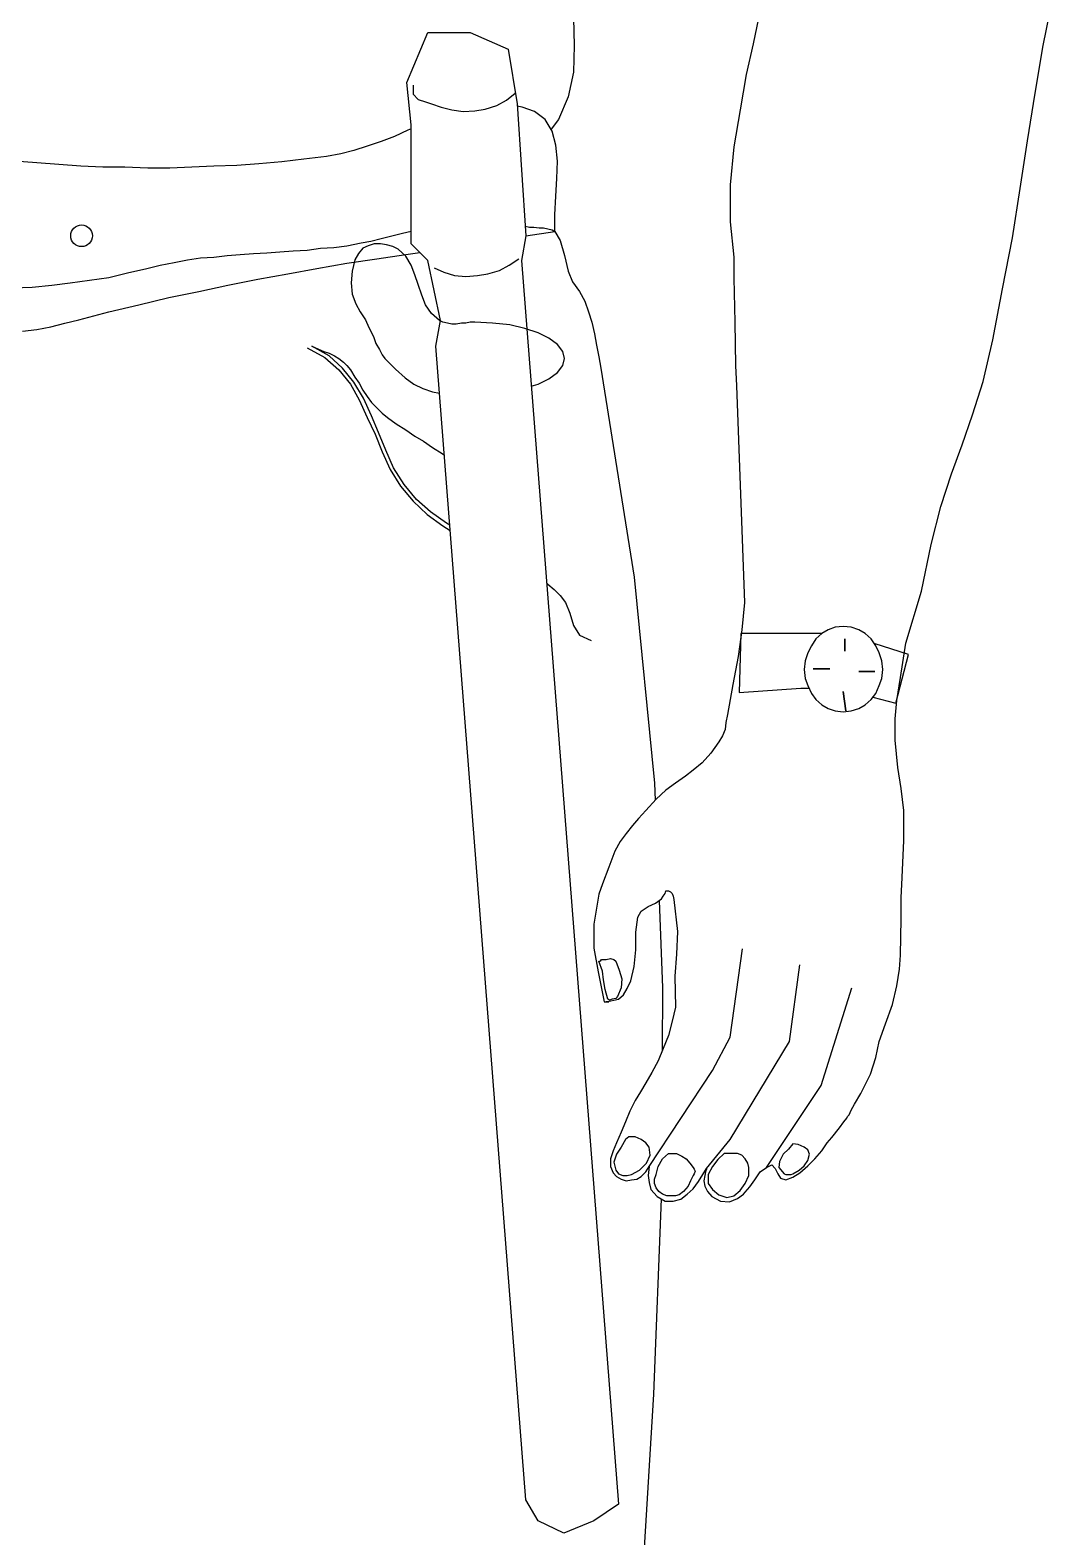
# Model space of a CAD drawing. Header units: millimetres. Extents: x -346728 to 1320345, y -537202 to -385966.
# Drawn here: x 597461 to 600509, y -504086 to -499595 of the extents above; entities that cross this region are included whole.
import ezdxf

# ---------------------------------------------------------------- set-up
doc = ezdxf.new("R2010")
doc.units = ezdxf.units.MM
doc.header["$LTSCALE"] = 100
doc.layers.add('manh', color=4, linetype='Continuous')

msp = doc.modelspace()

# ---------------------------------------------------------------- linework, layer by layer
at = {"layer": 'manh', "color": 9}
for p, q in [((600479.8, -499641.3, 455.8), (600508.6, -499499.3, 455.8)), ((599079.7, -499559.8, 455.8), (599082.3, -499641.3, 455.8)), ((599631.4, -499559.8, 455.8), (599615.6, -499636, 455.8)), ((598583.2, -499751.6, 455.8), (598646.3, -499601.8, 455.8)), ((598646.3, -499601.8, 455.8), (598772.3, -499601.8, 455.8)), ((598772.3, -499601.8, 455.8), (598885.3, -499651.7, 455.8)), ((598885.3, -499651.7, 455.8), (598911.6, -499814.6, 455.8)), ((599082.3, -499641.3, 455.8), (599079.7, -499720.1, 455.8)), ((599615.6, -499636, 455.8), (599594.6, -499727.9, 455.8)), ((600456.1, -499783.1, 455.8), (600479.8, -499641.3, 455.8)), ((599079.7, -499720.1, 455.8), (599063.9, -499793.6, 455.8)), ((599594.6, -499727.9, 455.8), (599576.2, -499833.1, 455.8)), ((598596.4, -499877.6, 455.8), (598583.2, -499751.6, 455.8)), ((598601.6, -499759.4, 455.8), (598601.6, -499785.7, 455.8)), ((598601.6, -499785.7, 455.8), (598617.3, -499801.5, 455.8)), ((598880, -499804.1, 455.8), (598906.3, -499783.1, 455.8)), ((600432.6, -499925, 455.8), (600456.1, -499783.1, 455.8)), ((598617.3, -499801.5, 455.8), (598638.4, -499809.4, 455.8)), ((598638.4, -499809.4, 455.8), (598656.7, -499814.6, 455.8)), ((598656.7, -499814.6, 455.8), (598685.7, -499825.1, 455.8)), ((598685.7, -499825.1, 455.8), (598717.2, -499833.1, 455.8)), ((598717.2, -499833.1, 455.8), (598751.3, -499838.2, 455.8)), ((598751.3, -499838.2, 455.8), (598785.5, -499835.6, 455.8)), ((598785.5, -499835.6, 455.8), (598817, -499830.4, 455.8)), ((598817, -499830.4, 455.8), (598851.2, -499819.8, 455.8)), ((598851.2, -499819.8, 455.8), (598880, -499804.1, 455.8)), ((598911.6, -499814.6, 455.8), (598937.8, -500208.6, 455.8)), ((598927.4, -499825.1, 455.8), (598912.1, -499822, 455.8)), ((598964.1, -499838.2, 455.8), (598927.4, -499825.1, 455.8)), ((599063.9, -499793.6, 455.8), (599035, -499861.9, 455.8)), ((599576.2, -499833.1, 455.8), (599557.8, -499943.4, 455.8)), ((598596.4, -500043.1, 455.8), (598596.4, -499877.6, 455.8)), ((598995.6, -499861.9, 455.8), (598964.1, -499838.2, 455.8)), ((599016.7, -499896, 455.8), (598995.6, -499861.9, 455.8)), ((599035, -499861.9, 455.8), (599013.1, -499890.2, 455.8)), ((598507, -499927.5, 455.8), (598465, -499940.7, 455.8)), ((598546.4, -499911.8, 455.8), (598507, -499927.5, 455.8)), ((598585.8, -499893.4, 455.8), (598546.4, -499911.8, 455.8)), ((598596.4, -499888.9, 455.8), (598585.8, -499893.4, 455.8)), ((599027.1, -499938.1, 455.8), (599016.7, -499896, 455.8)), ((600411.5, -500066.8, 455.8), (600432.6, -499925, 455.8)), ((598344.2, -499972.2, 455.8), (598275.9, -499980.1, 455.8)), ((598386.2, -499964.3, 455.8), (598344.2, -499972.2, 455.8)), ((598425.6, -499953.8, 455.8), (598386.2, -499964.3, 455.8)), ((598465, -499940.7, 455.8), (598425.6, -499953.8, 455.8)), ((599032.4, -499985.3, 455.8), (599027.1, -499938.1, 455.8)), ((599557.8, -499943.4, 455.8), (599547.2, -500056.2, 455.8)), ((597480.1, -499990.6, 455.8), (597414.3, -499985.3, 455.8)), ((597545.7, -499995.9, 455.8), (597480.1, -499990.6, 455.8)), ((597611.4, -500001.1, 455.8), (597545.7, -499995.9, 455.8)), ((597677, -500003.7, 455.8), (597611.4, -500001.1, 455.8)), ((597742.7, -500003.7, 455.8), (597677, -500003.7, 455.8)), ((597810.9, -500006.4, 455.8), (597742.7, -500003.7, 455.8)), ((597876.6, -500006.4, 455.8), (597810.9, -500006.4, 455.8)), ((597942.3, -500003.7, 455.8), (597876.6, -500006.4, 455.8)), ((598007.9, -500001.1, 455.8), (597942.3, -500003.7, 455.8)), ((598076.3, -499998.5, 455.8), (598007.9, -500001.1, 455.8)), ((598141.9, -499993.3, 455.8), (598076.3, -499998.5, 455.8)), ((598210.2, -499988, 455.8), (598141.9, -499993.3, 455.8)), ((598275.9, -499980.1, 455.8), (598210.2, -499988, 455.8)), ((599029.8, -500037.8, 455.8), (599032.4, -499985.3, 455.8)), ((598596.4, -500232.3, 455.8), (598596.4, -500043.1, 455.8)), ((599027.1, -500090.5, 455.8), (599029.8, -500037.8, 455.8)), ((599547.2, -500056.2, 455.8), (599547.2, -500166.6, 455.8)), ((599024.6, -500145.6, 455.8), (599027.1, -500090.5, 455.8)), ((600387.9, -500213.9, 455.8), (600411.5, -500066.8, 455.8)), ((599024.6, -500195.5, 455.8), (599024.6, -500145.6, 455.8)), ((598570.1, -500200.8, 455.8), (598596.4, -500194.2, 455.8)), ((598935.9, -500179.9, 455.8), (598948.4, -500182.4, 455.8)), ((598937.8, -500208.2, 455.8), (599024.6, -500195.5, 455.8)), ((598948.4, -500182.4, 455.8), (598961.5, -500182.4, 455.8)), ((598961.5, -500182.4, 455.8), (598977.2, -500184.9, 455.8)), ((598977.2, -500184.9, 455.8), (598990.3, -500184.9, 455.8)), ((598990.3, -500184.9, 455.8), (599003.6, -500187.6, 455.8)), ((599003.6, -500187.6, 455.8), (599016.7, -500190.2, 455.8)), ((599016.7, -500190.2, 455.8), (599024.6, -500195.5, 455.8)), ((599024.6, -500195.5, 455.8), (599040.3, -500221.7, 455.8)), ((599547.2, -500166.6, 455.8), (599557.8, -500271.7, 455.8)), ((598365.2, -500242.7, 455.8), (598404.6, -500237.6, 455.8)), ((598404.6, -500237.6, 455.8), (598446.7, -500229.6, 455.8)), ((598446.7, -500229.6, 455.8), (598475.5, -500224.4, 455.8)), ((598467.7, -500237.6, 455.8), (598451.8, -500245.4, 455.8)), ((598486.1, -500232.3, 455.8), (598467.7, -500237.6, 455.8)), ((598475.5, -500224.4, 455.8), (598507, -500216.5, 455.8)), ((598504.5, -500232.3, 455.8), (598486.1, -500232.3, 455.8)), ((598522.9, -500234.9, 455.8), (598504.5, -500232.3, 455.8)), ((598507, -500216.5, 455.8), (598538.6, -500208.6, 455.8)), ((598541.2, -500240.2, 455.8), (598522.9, -500234.9, 455.8)), ((598538.6, -500208.6, 455.8), (598570.1, -500200.8, 455.8)), ((598557, -500248, 455.8), (598541.2, -500240.2, 455.8)), ((598646.3, -500282.2, 455.8), (598596.4, -500232.3, 455.8)), ((598937.8, -500208.6, 455.8), (598924.7, -500282.2, 455.8)), ((599040.3, -500221.7, 455.8), (599053.4, -500266.4, 455.8)), ((600358.9, -500366.3, 455.8), (600387.9, -500213.9, 455.8)), ((597889.8, -500287.4, 455.8), (597929.2, -500279.5, 455.8)), ((597929.2, -500279.5, 455.8), (597968.6, -500274.3, 455.8)), ((597968.6, -500274.3, 455.8), (598007.9, -500271.7, 455.8)), ((598007.9, -500271.7, 455.8), (598047.3, -500266.4, 455.8)), ((598047.3, -500266.4, 455.8), (598086.7, -500263.8, 455.8)), ((598086.7, -500263.8, 455.8), (598126.2, -500261.1, 455.8)), ((598126.2, -500261.1, 455.8), (598165.6, -500258.6, 455.8)), ((598165.6, -500258.6, 455.8), (598205, -500256, 455.8)), ((598205, -500256, 455.8), (598244.4, -500253.3, 455.8)), ((598244.4, -500253.3, 455.8), (598286.4, -500250.7, 455.8)), ((598286.4, -500250.7, 455.8), (598325.8, -500245.4, 455.8)), ((598325.8, -500245.4, 455.8), (598365.2, -500242.7, 455.8)), ((598404.6, -500290.1, 455.8), (598493.9, -500277, 455.8)), ((598428.3, -500279.5, 455.8), (598420.4, -500313.8, 455.8)), ((598438.7, -500261.1, 455.8), (598428.3, -500279.5, 455.8)), ((598451.8, -500245.4, 455.8), (598438.7, -500261.1, 455.8)), ((598493.9, -500277, 455.8), (598580.6, -500263.8, 455.8)), ((598580.6, -500269.1, 455.8), (598557, -500248, 455.8)), ((598580.6, -500263.8, 455.8), (598621.8, -500257.8, 455.8)), ((598596.4, -500295.4, 455.8), (598580.6, -500269.1, 455.8)), ((598683.1, -500460.8, 455.8), (598646.3, -500282.2, 455.8)), ((598887.9, -500295.4, 455.8), (598916.8, -500277, 455.8)), ((598924.7, -500282.2, 455.8), (599213.6, -503988.5, 455.8)), ((599053.4, -500266.4, 455.8), (599063.9, -500313.8, 455.8)), ((599557.8, -500271.7, 455.8), (599557.8, -500334.7, 455.8)), ((597637.6, -500340, 455.8), (597695.4, -500332.1, 455.8)), ((597695.4, -500332.1, 455.8), (597750.5, -500318.9, 455.8)), ((597750.5, -500318.9, 455.8), (597808.3, -500305.8, 455.8)), ((597808.3, -500305.8, 455.8), (597847.7, -500295.4, 455.8)), ((597847.7, -500295.4, 455.8), (597889.8, -500287.4, 455.8)), ((598139.3, -500337.3, 455.8), (598228.6, -500321.6, 455.8)), ((598228.6, -500321.6, 455.8), (598315.3, -500305.8, 455.8)), ((598315.3, -500305.8, 455.8), (598404.6, -500290.1, 455.8)), ((598420.4, -500313.8, 455.8), (598417.7, -500347.9, 455.8)), ((598606.9, -500324.2, 455.8), (598596.4, -500295.4, 455.8)), ((598617.3, -500353.1, 455.8), (598606.9, -500324.2, 455.8)), ((598664.7, -500303.2, 455.8), (598693.5, -500316.3, 455.8)), ((598693.5, -500316.3, 455.8), (598725.1, -500326.9, 455.8)), ((598725.1, -500326.9, 455.8), (598759.2, -500329.5, 455.8)), ((598759.2, -500329.5, 455.8), (598793.4, -500326.9, 455.8)), ((598793.4, -500326.9, 455.8), (598824.9, -500321.6, 455.8)), ((598824.9, -500321.6, 455.8), (598859, -500311.1, 455.8)), ((598859, -500311.1, 455.8), (598887.9, -500295.4, 455.8)), ((599063.9, -500313.8, 455.8), (599077.1, -500345.2, 455.8)), ((597409.2, -500363.6, 455.8), (597467, -500361, 455.8)), ((597467, -500361, 455.8), (597524.8, -500355.7, 455.8)), ((597524.8, -500355.7, 455.8), (597579.9, -500347.9, 455.8)), ((597579.9, -500347.9, 455.8), (597637.6, -500340, 455.8)), ((597874, -500392.5, 455.8), (597963.3, -500374.1, 455.8)), ((597963.3, -500374.1, 455.8), (598050, -500355.7, 455.8)), ((598050, -500355.7, 455.8), (598139.3, -500337.3, 455.8)), ((598417.7, -500347.9, 455.8), (598420.4, -500382, 455.8)), ((598627.9, -500384.7, 455.8), (598617.3, -500353.1, 455.8)), ((599077.1, -500345.2, 455.8), (599098.1, -500374.1, 455.8)), ((599098.1, -500374.1, 455.8), (599113.9, -500403, 455.8)), ((599557.8, -500334.7, 455.8), (599560.4, -500466, 455.8)), ((600330.1, -500518.6, 455.8), (600358.9, -500366.3, 455.8)), ((597695.4, -500434.5, 455.8), (597784.6, -500413.5, 455.8)), ((597784.6, -500413.5, 455.8), (597874, -500392.5, 455.8)), ((598420.4, -500382, 455.8), (598430.9, -500410.9, 455.8)), ((598430.9, -500410.9, 455.8), (598444, -500434.5, 455.8)), ((598638.4, -500413.5, 455.8), (598627.9, -500384.7, 455.8)), ((598656.7, -500439.8, 455.8), (598638.4, -500413.5, 455.8)), ((599113.9, -500403, 455.8), (599124.3, -500434.5, 455.8)), ((597564.1, -500468.7, 455.8), (597606.1, -500458.2, 455.8)), ((597606.1, -500458.2, 455.8), (597695.4, -500434.5, 455.8)), ((598444, -500434.5, 455.8), (598459.8, -500458.2, 455.8)), ((598459.8, -500458.2, 455.8), (598470.2, -500481.8, 455.8)), ((598680.4, -500460.8, 455.8), (598656.7, -500439.8, 455.8)), ((598669.9, -500536.9, 455.8), (598683.1, -500460.8, 455.8)), ((598691, -500466, 455.8), (598680.4, -500460.8, 455.8)), ((598704.1, -500468.7, 455.8), (598691, -500466, 455.8)), ((598772.3, -500466, 455.8), (598759.2, -500468.7, 455.8)), ((598785.5, -500466, 455.8), (598772.3, -500466, 455.8)), ((598838.1, -500468.7, 455.8), (598785.5, -500466, 455.8)), ((599124.3, -500434.5, 455.8), (599134.9, -500466, 455.8)), ((599134.9, -500466, 455.8), (599142.7, -500500.2, 455.8)), ((599560.4, -500466, 455.8), (599563, -500594.7, 455.8)), ((597438, -500492.3, 455.8), (597480.1, -500487.1, 455.8)), ((597480.1, -500487.1, 455.8), (597522.1, -500479.2, 455.8)), ((597522.1, -500479.2, 455.8), (597564.1, -500468.7, 455.8)), ((598470.2, -500481.8, 455.8), (598483.4, -500508.1, 455.8)), ((598483.4, -500508.1, 455.8), (598491.3, -500529.1, 455.8)), ((598717.2, -500471.3, 455.8), (598704.1, -500468.7, 455.8)), ((598730.3, -500471.3, 455.8), (598717.2, -500471.3, 455.8)), ((598746.1, -500468.7, 455.8), (598730.3, -500471.3, 455.8)), ((598759.2, -500468.7, 455.8), (598746.1, -500468.7, 455.8)), ((598890.6, -500474, 455.8), (598838.1, -500468.7, 455.8)), ((598935.2, -500484.4, 455.8), (598890.6, -500474, 455.8)), ((598974.6, -500497.6, 455.8), (598935.2, -500484.4, 455.8)), ((599006.2, -500513.4, 455.8), (598974.6, -500497.6, 455.8)), ((599142.7, -500500.2, 455.8), (599148, -500534.4, 455.8)), ((598286.4, -500542.2, 455.8), (598339, -500571.2, 455.8)), ((598352.1, -500565.9, 455.8), (598299.6, -500536.9, 455.8)), ((598299.6, -500536.9, 455.8), (598318, -500544.9, 455.8)), ((598318, -500544.9, 455.8), (598336.3, -500552.8, 455.8)), ((598336.3, -500552.8, 455.8), (598352.1, -500558, 455.8)), ((598491.3, -500529.1, 455.8), (598501.8, -500547.5, 455.8)), ((598501.8, -500547.5, 455.8), (598509.6, -500563.2, 455.8)), ((598937.8, -503975.4, 455.8), (598669.9, -500536.9, 455.8)), ((599032.4, -500531.8, 455.8), (599006.2, -500513.4, 455.8)), ((599048.2, -500552.8, 455.8), (599032.4, -500531.8, 455.8)), ((599053.4, -500573.7, 455.8), (599048.2, -500552.8, 455.8)), ((599148, -500534.4, 455.8), (599155.8, -500568.5, 455.8)), ((600301.2, -500642.1, 455.8), (600330.1, -500518.6, 455.8)), ((598339, -500571.2, 455.8), (598380.9, -500607.9, 455.8)), ((598352.1, -500558, 455.8), (598367.8, -500565.9, 455.8)), ((598391.5, -500602.7, 455.8), (598352.1, -500565.9, 455.8)), ((598367.8, -500565.9, 455.8), (598380.9, -500573.7, 455.8)), ((598380.9, -500573.7, 455.8), (598394.1, -500584.3, 455.8)), ((598394.1, -500584.3, 455.8), (598404.6, -500594.7, 455.8)), ((598404.6, -500594.7, 455.8), (598415.1, -500607.9, 455.8)), ((598509.6, -500563.2, 455.8), (598517.6, -500573.7, 455.8)), ((598517.6, -500573.7, 455.8), (598549.1, -500605.3, 455.8)), ((599032.4, -500615.8, 455.8), (599048.2, -500594.7, 455.8)), ((599048.2, -500594.7, 455.8), (599053.4, -500573.7, 455.8)), ((599155.8, -500568.5, 455.8), (599161.1, -500602.7, 455.8)), ((599563, -500594.7, 455.8), (599565.6, -500655.2, 455.8)), ((598380.9, -500607.9, 455.8), (598415.1, -500649.9, 455.8)), ((598425.6, -500644.7, 455.8), (598391.5, -500602.7, 455.8)), ((598415.1, -500607.9, 455.8), (598428.3, -500629, 455.8)), ((598454.5, -500692, 455.8), (598425.6, -500644.7, 455.8)), ((598428.3, -500629, 455.8), (598441.4, -500647.4, 455.8)), ((598549.1, -500605.3, 455.8), (598578, -500631.5, 455.8)), ((598578, -500631.5, 455.8), (598604.2, -500649.9, 455.8)), ((598974.6, -500649.9, 455.8), (599006.2, -500634.2, 455.8)), ((599006.2, -500634.2, 455.8), (599032.4, -500615.8, 455.8)), ((599161.1, -500602.7, 455.8), (599261, -501225.2, 455.8)), ((600269.6, -500741.8, 455.8), (600301.2, -500642.1, 455.8)), ((598415.1, -500649.9, 455.8), (598441.4, -500697.2, 455.8)), ((598441.4, -500647.4, 455.8), (598451.8, -500668.3, 455.8)), ((598451.8, -500668.3, 455.8), (598465, -500686.7, 455.8)), ((598465, -500686.7, 455.8), (598478.2, -500705.1, 455.8)), ((598604.2, -500649.9, 455.8), (598630.5, -500663.1, 455.8)), ((598630.5, -500663.1, 455.8), (598659.4, -500673.6, 455.8)), ((598659.4, -500673.6, 455.8), (598680.8, -500676.9, 455.8)), ((598953.9, -500656.8, 455.8), (598974.6, -500649.9, 455.8)), ((599565.6, -500655.2, 455.8), (599589.3, -501301.4, 455.8)), ((598441.4, -500697.2, 455.8), (598465, -500749.8, 455.8)), ((598478.2, -500744.5, 455.8), (598454.5, -500692, 455.8)), ((598478.2, -500705.1, 455.8), (598493.9, -500720.9, 455.8)), ((598493.9, -500720.9, 455.8), (598509.6, -500736.7, 455.8)), ((598465, -500749.8, 455.8), (598488.6, -500799.6, 455.8)), ((598499.2, -500794.5, 455.8), (598478.2, -500744.5, 455.8)), ((598509.6, -500736.7, 455.8), (598525.4, -500749.8, 455.8)), ((598525.4, -500749.8, 455.8), (598551.7, -500768.1, 455.8)), ((598551.7, -500768.1, 455.8), (598580.6, -500786.5, 455.8)), ((600238.1, -500831.2, 455.8), (600269.6, -500741.8, 455.8)), ((598488.6, -500799.6, 455.8), (598509.6, -500852.2, 455.8)), ((598520.2, -500847, 455.8), (598499.2, -500794.5, 455.8)), ((598580.6, -500786.5, 455.8), (598606.9, -500804.9, 455.8)), ((598606.9, -500804.9, 455.8), (598633.2, -500820.7, 455.8)), ((598633.2, -500820.7, 455.8), (598659.4, -500839.1, 455.8)), ((598509.6, -500852.2, 455.8), (598533.3, -500904.8, 455.8)), ((598543.8, -500899.5, 455.8), (598520.2, -500847, 455.8)), ((598659.4, -500839.1, 455.8), (598688.3, -500857.4, 455.8)), ((598688.3, -500857.4, 455.8), (598695.2, -500861.6, 455.8)), ((600206.6, -500917.9, 455.8), (600238.1, -500831.2, 455.8)), ((598533.3, -500904.8, 455.8), (598564.8, -500954.7, 455.8)), ((598575.4, -500949.4, 455.8), (598543.8, -500899.5, 455.8)), ((598564.8, -500954.7, 455.8), (598601.6, -500999.4, 455.8)), ((598612.1, -500994.1, 455.8), (598575.4, -500949.4, 455.8)), ((600175, -501015.1, 455.8), (600206.6, -500917.9, 455.8)), ((598601.6, -500999.4, 455.8), (598643.6, -501038.7, 455.8)), ((598654.2, -501030.8, 455.8), (598612.1, -500994.1, 455.8)), ((598643.6, -501038.7, 455.8), (598691, -501072.9, 455.8)), ((598701.4, -501065, 455.8), (598654.2, -501030.8, 455.8)), ((600146.2, -501128.1, 455.8), (600175, -501015.1, 455.8)), ((598691, -501072.9, 455.8), (598712.7, -501086.6, 455.8)), ((598711.5, -501071, 455.8), (598701.4, -501065, 455.8)), ((600117.3, -501267.2, 455.8), (600146.2, -501128.1, 455.8)), ((599261, -501225.2, 455.8), (599321.3, -501839.8, 455.8)), ((598999.5, -501242.2, 455.8), (599003.6, -501246.2, 455.8)), ((599003.6, -501246.2, 455.8), (599021.9, -501262, 455.8)), ((599021.9, -501262, 455.8), (599040.3, -501280.3, 455.8)), ((600070, -501422.3, 455.8), (600117.3, -501267.2, 455.8)), ((599040.3, -501280.3, 455.8), (599056.1, -501301.4, 455.8)), ((599056.1, -501301.4, 455.8), (599069.2, -501333, 455.8)), ((599589.3, -501301.4, 455.8), (599581.4, -501382.8, 455.8)), ((599069.2, -501333, 455.8), (599079.7, -501369.7, 455.8)), ((599079.7, -501369.7, 455.8), (599098.1, -501398.6, 455.8)), ((599098.1, -501398.6, 455.8), (599132.3, -501414.3, 455.8)), ((599581.4, -501382.8, 455.8), (599570.9, -501461.7, 455.8)), ((599578.8, -501393.3, 455.8), (599573.6, -501569.3, 455.8)), ((599699.6, -501393.3, 455.8), (599578.8, -501393.3, 455.8)), ((599820.5, -501393.3, 455.8), (599699.6, -501393.3, 455.8)), ((599802.1, -501409.1, 455.8), (599788.9, -501430.1, 455.8)), ((599820.5, -501393.3, 455.8), (599802.1, -501409.1, 455.8)), ((599838.9, -501382.8, 455.8), (599820.5, -501393.3, 455.8)), ((599859.8, -501374.9, 455.8), (599838.9, -501382.8, 455.8)), ((599883.5, -501372.3, 455.8), (599859.8, -501374.9, 455.8)), ((599907.2, -501374.9, 455.8), (599883.5, -501372.3, 455.8)), ((599888.8, -501409.1, 455.8), (599888.8, -501445.8, 455.8)), ((599888.8, -501409.1, 455.8), (599888.8, -501445.8, 455.8)), ((599888.8, -501445.8, 455.8), (599888.8, -501409.1, 455.8)), ((599930.8, -501382.8, 455.8), (599907.2, -501374.9, 455.8)), ((599949.2, -501393.3, 455.8), (599930.8, -501382.8, 455.8)), ((599967.6, -501409.1, 455.8), (599949.2, -501393.3, 455.8)), ((599980.7, -501430.1, 455.8), (599967.6, -501409.1, 455.8)), ((599778.4, -501451.1, 455.8), (599770.5, -501474.8, 455.8)), ((599788.9, -501430.1, 455.8), (599778.4, -501451.1, 455.8)), ((600077.9, -501456.4, 455.8), (599976.4, -501423.3, 455.8)), ((599991.2, -501451.1, 455.8), (599980.7, -501430.1, 455.8)), ((599999.1, -501474.8, 455.8), (599991.2, -501451.1, 455.8)), ((600054.3, -501524.6, 455.8), (600070, -501422.3, 455.8)), ((599570.9, -501461.7, 455.8), (599555.2, -501545.6, 455.8)), ((599770.5, -501474.8, 455.8), (599767.9, -501501, 455.8)), ((599794.2, -501498.4, 455.8), (599844.1, -501498.4, 455.8)), ((599794.2, -501498.4, 455.8), (599844.1, -501498.4, 455.8)), ((599844.1, -501498.4, 455.8), (599794.2, -501498.4, 455.8)), ((600001.7, -501501, 455.8), (599999.1, -501474.8, 455.8)), ((600041.1, -501600.7, 455.8), (600077.9, -501456.4, 455.8)), ((599767.9, -501501, 455.8), (599770.5, -501527.2, 455.8)), ((599770.5, -501527.2, 455.8), (599778.4, -501548.2, 455.8)), ((599930.8, -501506.3, 455.8), (599978.1, -501506.3, 455.8)), ((599930.8, -501506.3, 455.8), (599978.1, -501506.3, 455.8)), ((599978.1, -501506.3, 455.8), (599930.8, -501506.3, 455.8)), ((599991.2, -501548.2, 455.8), (599999.1, -501527.2, 455.8)), ((599999.1, -501527.2, 455.8), (600001.7, -501501, 455.8)), ((600043.7, -501592.8, 455.8), (600054.3, -501524.6, 455.8)), ((599555.2, -501545.6, 455.8), (599539.4, -501634.9, 455.8)), ((599573.6, -501569.3, 455.8), (599757.4, -501556, 455.8)), ((599757.4, -501556, 455.8), (599781.9, -501556, 455.8)), ((599778.4, -501548.2, 455.8), (599788.9, -501571.9, 455.8)), ((599788.9, -501571.9, 455.8), (599802.1, -501590.3, 455.8)), ((599883.5, -501566.6, 455.8), (599891.4, -501624.4, 455.8)), ((599883.5, -501566.6, 455.8), (599891.4, -501624.4, 455.8)), ((599891.4, -501624.4, 455.8), (599883.5, -501566.6, 455.8)), ((599967.6, -501590.3, 455.8), (599980.7, -501571.9, 455.8)), ((599972.3, -501583.6, 455.8), (600041.1, -501600.7, 455.8)), ((599980.7, -501571.9, 455.8), (599991.2, -501548.2, 455.8)), ((599802.1, -501590.3, 455.8), (599820.5, -501606, 455.8)), ((599820.5, -501606, 455.8), (599838.9, -501616.5, 455.8)), ((599838.9, -501616.5, 455.8), (599859.8, -501624.4, 455.8)), ((599859.8, -501624.4, 455.8), (599883.5, -501627.1, 455.8)), ((599883.5, -501627.1, 455.8), (599907.2, -501624.4, 455.8)), ((599907.2, -501624.4, 455.8), (599930.8, -501616.5, 455.8)), ((599930.8, -501616.5, 455.8), (599949.2, -501606, 455.8)), ((599949.2, -501606, 455.8), (599967.6, -501590.3, 455.8)), ((600038.5, -501648, 455.8), (600043.7, -501592.8, 455.8)), ((599534.1, -501658.5, 455.8), (599531.5, -501679.6, 455.8)), ((599539.4, -501634.9, 455.8), (599534.1, -501658.5, 455.8)), ((600038.5, -501711.1, 455.8), (600038.5, -501648, 455.8)), ((599513.1, -501716.3, 455.8), (599489.4, -501750.5, 455.8)), ((599523.7, -501698, 455.8), (599513.1, -501716.3, 455.8)), ((599531.5, -501679.6, 455.8), (599523.7, -501698, 455.8)), ((600046.3, -501792.5, 455.8), (600038.5, -501711.1, 455.8)), ((599489.4, -501750.5, 455.8), (599463.2, -501779.3, 455.8)), ((599436.9, -501800.4, 455.8), (599413.3, -501818.7, 455.8)), ((599463.2, -501779.3, 455.8), (599436.9, -501800.4, 455.8)), ((600056.9, -501855.5, 455.8), (600046.3, -501792.5, 455.8)), ((599321.3, -501839.8, 455.8), (599323.3, -501890.6, 455.8)), ((599384.4, -501839.8, 455.8), (599355.5, -501860.8, 455.8)), ((599413.3, -501818.7, 455.8), (599384.4, -501839.8, 455.8)), ((600064.7, -501921.2, 455.8), (600056.9, -501855.5, 455.8)), ((599326.6, -501887.1, 455.8), (599295.1, -501921.2, 455.8)), ((599355.5, -501860.8, 455.8), (599326.6, -501887.1, 455.8)), ((599274.1, -501944.8, 455.8), (599255.7, -501965.8, 455.8)), ((599295.1, -501921.2, 455.8), (599274.1, -501944.8, 455.8)), ((600064.7, -502010.5, 455.8), (600064.7, -501921.2, 455.8)), ((599237.3, -501989.5, 455.8), (599218.9, -502013.2, 455.8)), ((599255.7, -501965.8, 455.8), (599237.3, -501989.5, 455.8)), ((599218.9, -502013.2, 455.8), (599203.2, -502042, 455.8)), ((600059.5, -502120.9, 455.8), (600064.7, -502010.5, 455.8)), ((599203.2, -502042, 455.8), (599184.8, -502089.4, 455.8)), ((599184.8, -502089.4, 455.8), (599166.4, -502139.2, 455.8)), ((600056.9, -502181.3, 455.8), (600059.5, -502120.9, 455.8)), ((599155.8, -502170.7, 455.8), (599140.1, -502260, 455.8)), ((599166.4, -502139.2, 455.8), (599155.8, -502170.7, 455.8)), ((599347.6, -502176, 455.8), (599352.9, -502168.1, 455.8)), ((599352.9, -502168.1, 455.8), (599355.5, -502160.3, 455.8)), ((599355.5, -502160.3, 455.8), (599363.4, -502160.3, 455.8)), ((599363.4, -502160.3, 455.8), (599368.7, -502162.9, 455.8)), ((599368.7, -502162.9, 455.8), (599373.9, -502168.1, 455.8)), ((599373.9, -502168.1, 455.8), (599376.6, -502176, 455.8)), ((599282, -502220.7, 455.8), (599302.9, -502207.5, 455.8)), ((599302.9, -502207.5, 455.8), (599324, -502197.1, 455.8)), ((599324, -502197.1, 455.8), (599342.3, -502183.9, 455.8)), ((599334.9, -502189.2, 455.8), (599345, -502449.2, 455.8)), ((599342.3, -502183.9, 455.8), (599347.6, -502176, 455.8)), ((599376.6, -502176, 455.8), (599379.1, -502186.5, 455.8)), ((599379.1, -502186.5, 455.8), (599389.7, -502281.1, 455.8)), ((600056.9, -502244.3, 455.8), (600056.9, -502181.3, 455.8)), ((599140.1, -502260, 455.8), (599140.1, -502331, 455.8)), ((599266.2, -502283.7, 455.8), (599271.4, -502239.1, 455.8)), ((599271.4, -502239.1, 455.8), (599282, -502220.7, 455.8)), ((600054.3, -502352, 455.8), (600056.9, -502244.3, 455.8)), ((599266.2, -502336.2, 455.8), (599266.2, -502283.7, 455.8)), ((599389.7, -502281.1, 455.8), (599387, -502349.4, 455.8)), ((599140.1, -502331, 455.8), (599153.3, -502401.9, 455.8)), ((599261, -502386.2, 455.8), (599266.2, -502336.2, 455.8)), ((599387, -502349.4, 455.8), (599381.8, -502415.1, 455.8)), ((599547.2, -502596.3, 455.8), (599584, -502333.6, 455.8)), ((600051.6, -502394, 455.8), (600054.3, -502352, 455.8)), ((599166.4, -502399.3, 455.8), (599155.8, -502370.4, 455.8)), ((599155.8, -502370.4, 455.8), (599158.5, -502370.4, 455.8)), ((599158.5, -502370.4, 455.8), (599161.1, -502367.8, 455.8)), ((599161.1, -502367.8, 455.8), (599163.8, -502365.2, 455.8)), ((599163.8, -502365.2, 455.8), (599176.9, -502365.2, 455.8)), ((599176.9, -502365.2, 455.8), (599190.1, -502362.5, 455.8)), ((599190.1, -502362.5, 455.8), (599200.5, -502365.2, 455.8)), ((599200.5, -502365.2, 455.8), (599205.8, -502370.4, 455.8)), ((599205.8, -502370.4, 455.8), (599216.3, -502396.7, 455.8)), ((599216.3, -502396.7, 455.8), (599224.2, -502423, 455.8)), ((599250.4, -502428.2, 455.8), (599261, -502386.2, 455.8)), ((599723.3, -502609.5, 455.8), (599754.8, -502380.9, 455.8)), ((600043.7, -502443.9, 455.8), (600051.6, -502394, 455.8)), ((599153.3, -502401.9, 455.8), (599171.7, -502491.2, 455.8)), ((599169, -502425.5, 455.8), (599166.4, -502399.3, 455.8)), ((599174.2, -502454.5, 455.8), (599169, -502425.5, 455.8)), ((599224.2, -502423, 455.8), (599221.6, -502449.2, 455.8)), ((599239.9, -502451.8, 455.8), (599250.4, -502428.2, 455.8)), ((599381.8, -502415.1, 455.8), (599384.4, -502507, 455.8)), ((599182.1, -502483.3, 455.8), (599174.2, -502454.5, 455.8)), ((599176.9, -502491.2, 455.8), (599213.6, -502483.3, 455.8)), ((599187.4, -502486, 455.8), (599182.1, -502483.3, 455.8)), ((599195.2, -502483.3, 455.8), (599187.4, -502486, 455.8)), ((599205.8, -502480.8, 455.8), (599195.2, -502483.3, 455.8)), ((599211, -502475.5, 455.8), (599205.8, -502480.8, 455.8)), ((599221.6, -502449.2, 455.8), (599211, -502475.5, 455.8)), ((599213.6, -502483.3, 455.8), (599229.4, -502470.2, 455.8)), ((599229.4, -502470.2, 455.8), (599239.9, -502451.8, 455.8)), ((599345, -502449.2, 455.8), (599344.2, -502638.5, 455.8)), ((599817.9, -502740.7, 455.8), (599909.8, -502449.2, 455.8)), ((600030.6, -502499.2, 455.8), (600043.7, -502443.9, 455.8)), ((599171.7, -502491.2, 455.8), (599174.2, -502491.2, 455.8)), ((599174.2, -502491.2, 455.8), (599176.9, -502491.2, 455.8)), ((599176.9, -502491.2, 455.8), (599179.5, -502491.2, 455.8)), ((599179.5, -502491.2, 455.8), (599176.9, -502491.2, 455.8)), ((599179.5, -502491.2, 455.8), (599184.8, -502491.2, 455.8)), ((599182.1, -502491.2, 455.8), (599179.5, -502491.2, 455.8)), ((599184.8, -502491.2, 455.8), (599182.1, -502491.2, 455.8)), ((599384.4, -502507, 455.8), (599373.9, -502549, 455.8)), ((600009.6, -502556.9, 455.8), (600030.6, -502499.2, 455.8)), ((599373.9, -502549, 455.8), (599363.4, -502591.1, 455.8)), ((599991.2, -502609.5, 455.8), (600009.6, -502556.9, 455.8)), ((599363.4, -502591.1, 455.8), (599347.6, -502630.4, 455.8)), ((599494.7, -502696.1, 455.8), (599547.2, -502596.3, 455.8)), ((599547.2, -502901, 455.8), (599723.3, -502609.5, 455.8)), ((599980.7, -502656.7, 455.8), (599991.2, -502609.5, 455.8)), ((599347.6, -502630.4, 455.8), (599331.9, -502667.2, 455.8)), ((599965, -502706.6, 455.8), (599980.7, -502656.7, 455.8)), ((599313.5, -502701.4, 455.8), (599295.1, -502732.9, 455.8)), ((599305.6, -502982.4, 455.8), (599494.7, -502696.1, 455.8)), ((599331.9, -502667.2, 455.8), (599313.5, -502701.4, 455.8)), ((599936, -502764.4, 455.8), (599965, -502706.6, 455.8)), ((599295.1, -502732.9, 455.8), (599279.4, -502759.1, 455.8)), ((599654.9, -502985.1, 455.8), (599817.9, -502740.7, 455.8)), ((599263.6, -502785.4, 455.8), (599247.8, -502816.9, 455.8)), ((599279.4, -502759.1, 455.8), (599263.6, -502785.4, 455.8)), ((599907.2, -502814.3, 455.8), (599917.6, -502795.9, 455.8)), ((599917.6, -502795.9, 455.8), (599936, -502764.4, 455.8)), ((599247.8, -502816.9, 455.8), (599234.7, -502848.5, 455.8)), ((599886.1, -502848.5, 455.8), (599894.1, -502838, 455.8)), ((599894.1, -502838, 455.8), (599896.6, -502832.8, 455.8)), ((599896.6, -502832.8, 455.8), (599901.9, -502827.5, 455.8)), ((599901.9, -502827.5, 455.8), (599907.2, -502814.3, 455.8)), ((599221.6, -502880, 455.8), (599208.5, -502911.5, 455.8)), ((599234.7, -502848.5, 455.8), (599221.6, -502880, 455.8)), ((599849.4, -502895.8, 455.8), (599873, -502866.9, 455.8)), ((599873, -502866.9, 455.8), (599886.1, -502848.5, 455.8)), ((599197.9, -502935.2, 455.8), (599190.1, -502958.8, 455.8)), ((599208.5, -502911.5, 455.8), (599197.9, -502935.2, 455.8)), ((599221.6, -502924.7, 455.8), (599208.5, -502945.6, 455.8)), ((599234.7, -502901, 455.8), (599221.6, -502924.7, 455.8)), ((599245.2, -502893.1, 455.8), (599234.7, -502901, 455.8)), ((599263.6, -502893.1, 455.8), (599245.2, -502893.1, 455.8)), ((599282, -502901, 455.8), (599263.6, -502893.1, 455.8)), ((599295.1, -502911.5, 455.8), (599282, -502901, 455.8)), ((599305.6, -502924.7, 455.8), (599295.1, -502911.5, 455.8)), ((599308.2, -502948.3, 455.8), (599305.6, -502924.7, 455.8)), ((599476.3, -502987.7, 455.8), (599547.2, -502901, 455.8)), ((599720.6, -502929.9, 455.8), (599704.9, -502945.6, 455.8)), ((599733.8, -502914.1, 455.8), (599720.6, -502929.9, 455.8)), ((599749.5, -502916.8, 455.8), (599733.8, -502914.1, 455.8)), ((599767.9, -502924.7, 455.8), (599749.5, -502916.8, 455.8)), ((599778.4, -502932.5, 455.8), (599767.9, -502924.7, 455.8)), ((599783.7, -502945.6, 455.8), (599778.4, -502932.5, 455.8)), ((599799.5, -502958.8, 455.8), (599820.5, -502935.2, 455.8)), ((599820.5, -502935.2, 455.8), (599836.3, -502911.5, 455.8)), ((599836.3, -502911.5, 455.8), (599849.4, -502895.8, 455.8)), ((599190.1, -502958.8, 455.8), (599190.1, -502982.4, 455.8)), ((599208.5, -502945.6, 455.8), (599200.5, -502969.3, 455.8)), ((599200.5, -502969.3, 455.8), (599205.8, -502993, 455.8)), ((599276.7, -502993, 455.8), (599297.7, -502971.9, 455.8)), ((599297.7, -502971.9, 455.8), (599308.2, -502948.3, 455.8)), ((599331.9, -502982.4, 455.8), (599345, -502958.8, 455.8)), ((599345, -502958.8, 455.8), (599363.4, -502943.1, 455.8)), ((599363.4, -502943.1, 455.8), (599387, -502943.1, 455.8)), ((599387, -502943.1, 455.8), (599402.8, -502950.9, 455.8)), ((599402.8, -502950.9, 455.8), (599415.9, -502958.8, 455.8)), ((599415.9, -502958.8, 455.8), (599426.5, -502971.9, 455.8)), ((599426.5, -502971.9, 455.8), (599436.9, -502985.1, 455.8)), ((599510.5, -502961.5, 455.8), (599494.7, -502982.4, 455.8)), ((599528.9, -502943.1, 455.8), (599510.5, -502961.5, 455.8)), ((599568.3, -502943.1, 455.8), (599528.9, -502943.1, 455.8)), ((599581.4, -502948.3, 455.8), (599568.3, -502943.1, 455.8)), ((599591.9, -502958.8, 455.8), (599581.4, -502948.3, 455.8)), ((599599.8, -502971.9, 455.8), (599591.9, -502958.8, 455.8)), ((599602.4, -502985.1, 455.8), (599599.8, -502971.9, 455.8)), ((599654.9, -502985.1, 455.8), (599670.8, -502977.2, 455.8)), ((599670.8, -502977.2, 455.8), (599681.2, -502987.7, 455.8)), ((599694.3, -502966.7, 455.8), (599691.7, -502985.1, 455.8)), ((599704.9, -502945.6, 455.8), (599694.3, -502966.7, 455.8)), ((599752.1, -502993, 455.8), (599767.9, -502979.9, 455.8)), ((599754.8, -503000.8, 455.8), (599778.4, -502979.9, 455.8)), ((599767.9, -502979.9, 455.8), (599778.4, -502964, 455.8)), ((599778.4, -502964, 455.8), (599783.7, -502945.6, 455.8)), ((599778.4, -502979.9, 455.8), (599799.5, -502958.8, 455.8)), ((599190.1, -502982.4, 455.8), (599197.9, -503000.8, 455.8)), ((599197.9, -503000.8, 455.8), (599208.5, -503011.4, 455.8)), ((599205.8, -502993, 455.8), (599213.6, -503003.4, 455.8)), ((599208.5, -503011.4, 455.8), (599221.6, -503019.2, 455.8)), ((599213.6, -503003.4, 455.8), (599226.8, -503008.7, 455.8)), ((599221.6, -503019.2, 455.8), (599237.3, -503024.5, 455.8)), ((599226.8, -503008.7, 455.8), (599239.9, -503008.7, 455.8)), ((599237.3, -503024.5, 455.8), (599253, -503021.8, 455.8)), ((599239.9, -503008.7, 455.8), (599253, -503006.1, 455.8)), ((599253, -503006.1, 455.8), (599276.7, -502993, 455.8)), ((599253, -503021.8, 455.8), (599268.8, -503019.2, 455.8)), ((599268.8, -503019.2, 455.8), (599282, -503011.4, 455.8)), ((599282, -503011.4, 455.8), (599295.1, -502998.3, 455.8)), ((599295.1, -502998.3, 455.8), (599305.6, -502982.4, 455.8)), ((599305.6, -502982.4, 455.8), (599302.9, -503008.7, 455.8)), ((599302.9, -503008.7, 455.8), (599305.6, -503029.7, 455.8)), ((599321.3, -503019.2, 455.8), (599326.6, -503006.1, 455.8)), ((599321.3, -503032.4, 455.8), (599321.3, -503019.2, 455.8)), ((599326.6, -503006.1, 455.8), (599331.9, -502982.4, 455.8)), ((599429.1, -503024.5, 455.8), (599421.2, -503040.2, 455.8)), ((599436.9, -503008.7, 455.8), (599429.1, -503024.5, 455.8)), ((599436.9, -502985.1, 455.8), (599439.6, -502990.3, 455.8)), ((599439.6, -503003.4, 455.8), (599436.9, -503008.7, 455.8)), ((599439.6, -502990.3, 455.8), (599442.2, -502995.6, 455.8)), ((599442.2, -502995.6, 455.8), (599439.6, -503003.4, 455.8)), ((599452.7, -503027.1, 455.8), (599465.9, -503006.1, 455.8)), ((599465.9, -503006.1, 455.8), (599476.3, -502987.7, 455.8)), ((599471.1, -503008.7, 455.8), (599468.5, -503024.5, 455.8)), ((599468.5, -503024.5, 455.8), (599471.1, -503040.2, 455.8)), ((599473.7, -502998.3, 455.8), (599471.1, -503008.7, 455.8)), ((599476.3, -502990.3, 455.8), (599473.7, -502998.3, 455.8)), ((599476.3, -502987.7, 455.8), (599476.3, -502990.3, 455.8)), ((599494.7, -502982.4, 455.8), (599481.6, -503006.1, 455.8)), ((599481.6, -503006.1, 455.8), (599481.6, -503032.4, 455.8)), ((599591.9, -503032.4, 455.8), (599602.4, -503008.7, 455.8)), ((599602.4, -503008.7, 455.8), (599602.4, -502985.1, 455.8)), ((599605, -503042.9, 455.8), (599620.8, -503021.8, 455.8)), ((599620.8, -503021.8, 455.8), (599636.5, -502998.3, 455.8)), ((599636.5, -502998.3, 455.8), (599654.9, -502985.1, 455.8)), ((599681.2, -502987.7, 455.8), (599689.2, -503003.4, 455.8)), ((599689.2, -503003.4, 455.8), (599697, -503016.6, 455.8)), ((599691.7, -502985.1, 455.8), (599707.5, -503003.4, 455.8)), ((599697, -503016.6, 455.8), (599712.7, -503021.8, 455.8)), ((599707.5, -503003.4, 455.8), (599712.7, -503006.1, 455.8)), ((599712.7, -503006.1, 455.8), (599720.6, -503006.1, 455.8)), ((599712.7, -503021.8, 455.8), (599733.8, -503014, 455.8)), ((599720.6, -503006.1, 455.8), (599728.6, -503006.1, 455.8)), ((599728.6, -503006.1, 455.8), (599733.8, -503003.4, 455.8)), ((599733.8, -503003.4, 455.8), (599752.1, -502993, 455.8)), ((599733.8, -503014, 455.8), (599754.8, -503000.8, 455.8)), ((599305.6, -503029.7, 455.8), (599310.9, -503050.8, 455.8)), ((599310.9, -503050.8, 455.8), (599329.2, -503071.8, 455.8)), ((599326.6, -503045.5, 455.8), (599321.3, -503032.4, 455.8)), ((599334.5, -503056, 455.8), (599326.6, -503045.5, 455.8)), ((599345, -503063.9, 455.8), (599334.5, -503056, 455.8)), ((599358.2, -503069.2, 455.8), (599345, -503063.9, 455.8)), ((599371.3, -503069.2, 455.8), (599358.2, -503069.2, 455.8)), ((599384.4, -503069.2, 455.8), (599371.3, -503069.2, 455.8)), ((599395, -503066.5, 455.8), (599384.4, -503069.2, 455.8)), ((599408.1, -503056, 455.8), (599395, -503066.5, 455.8)), ((599400.1, -503079.6, 455.8), (599418.5, -503063.9, 455.8)), ((599421.2, -503040.2, 455.8), (599408.1, -503056, 455.8)), ((599418.5, -503063.9, 455.8), (599436.9, -503048.1, 455.8)), ((599436.9, -503048.1, 455.8), (599452.7, -503027.1, 455.8)), ((599471.1, -503040.2, 455.8), (599479, -503056, 455.8)), ((599479, -503056, 455.8), (599492.1, -503071.8, 455.8)), ((599481.6, -503032.4, 455.8), (599494.7, -503050.8, 455.8)), ((599494.7, -503050.8, 455.8), (599513.1, -503066.5, 455.8)), ((599513.1, -503066.5, 455.8), (599536.8, -503074.3, 455.8)), ((599536.8, -503074.3, 455.8), (599557.8, -503069.2, 455.8)), ((599557.8, -503069.2, 455.8), (599576.2, -503053.4, 455.8)), ((599568.3, -503077, 455.8), (599586.7, -503063.9, 455.8)), ((599576.2, -503053.4, 455.8), (599591.9, -503032.4, 455.8)), ((599586.7, -503063.9, 455.8), (599591.9, -503058.6, 455.8)), ((599591.9, -503058.6, 455.8), (599605, -503042.9, 455.8)), ((599341.5, -503078.6, 455.8), (599318.8, -503660.2, 455.8)), ((599329.2, -503071.8, 455.8), (599352.9, -503084.9, 455.8)), ((599352.9, -503084.9, 455.8), (599376.6, -503084.9, 455.8)), ((599376.6, -503084.9, 455.8), (599400.1, -503079.6, 455.8)), ((599492.1, -503071.8, 455.8), (599518.4, -503084.9, 455.8)), ((599518.4, -503084.9, 455.8), (599544.6, -503087.5, 455.8)), ((599544.6, -503087.5, 455.8), (599568.3, -503077, 455.8)), ((599318.8, -503660.2, 455.8), (599282, -504264.3, 455.8)), ((598974.6, -504038.4, 455.8), (598937.8, -503975.4, 455.8)), ((599213.6, -503988.5, 455.8), (599140.1, -504038.4, 455.8)), ((599050.8, -504075.2, 455.8), (598974.6, -504038.4, 455.8)), ((599140.1, -504038.4, 455.8), (599050.8, -504075.2, 455.8))]:
    msp.add_line(p, q, dxfattribs=at)
at = {"layer": 'manh'}
msp.add_circle((597613.8, -500208.2, 455.8), 32.3, dxfattribs=at)

doc.saveas('drawing.dxf')
